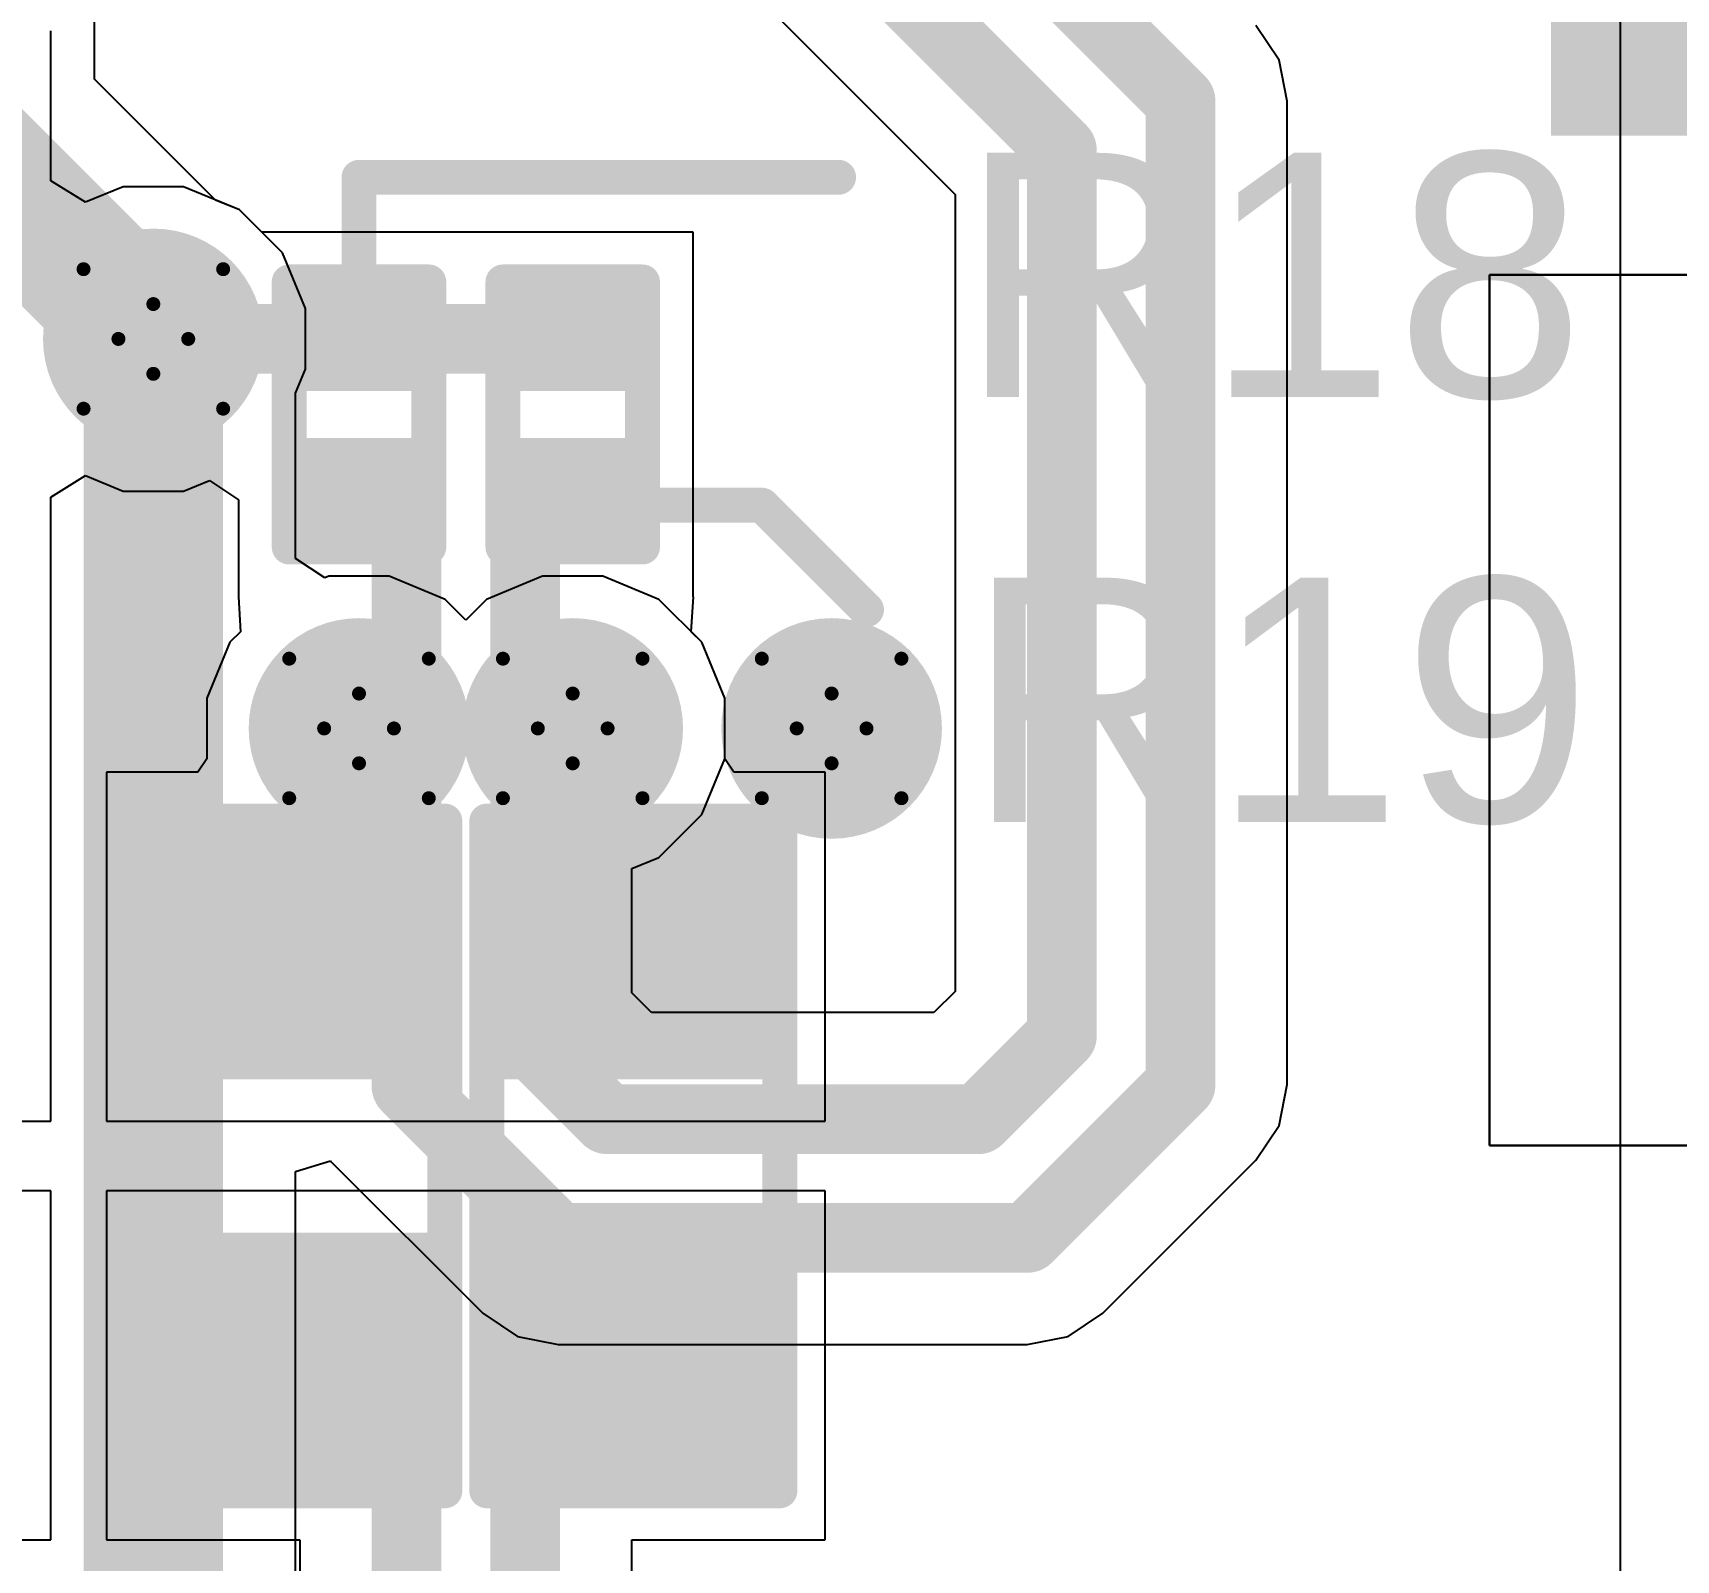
# Model space of a CAD drawing. Header units: inches. Extents: x -0.8 to 12, y -0.1 to 3.7.
# Drawn here: x 0.5145 to 0.75, y 0.8958 to 1.1147 of the extents above; entities that cross this region are included whole.
import ezdxf

# ---------------------------------------------------------------- set-up
doc = ezdxf.new("R2010")
doc.units = ezdxf.units.IN
doc.header["$MEASUREMENT"] = 0
for name, color, linetype in [('Bottom Layer', 5, 'Continuous'), ('Bottom Solder', 6, 'Continuous'), ('Drill Drawing', 1, 'Continuous'), ('Top Layer', 1, 'Continuous'), ('Top Overlay', 2, 'Continuous'), ('Top Paste', 8, 'Continuous'), ('Top Solder', 216, 'Continuous'), ('Via Holes', 16, 'Continuous')]:
    doc.layers.add(name, color=color, linetype=linetype)
doc.styles.add('Arial', font='', dxfattribs={"height": 0.2})
doc.styles.get('Arial').set_extended_font_data('Arial')

# ---------------------------------------------------------------- blocks, each defined once
blk = doc.blocks.new('SOT_23_1')
at = {"layer": 'Top Layer'}
for points in [[(-0.01614, 0.05748), (0.01614, 0.05748), (0.01614, 0.02126), (-0.01614, 0.02126)], [(-0.05354, -0.02126), (-0.02126, -0.02126), (-0.02126, -0.05748), (-0.05354, -0.05748)], [(0.02126, -0.02126), (0.05354, -0.02126), (0.05354, -0.05748), (0.02126, -0.05748)]]:
    blk.add_hatch(color=1, dxfattribs=at).paths.add_polyline_path(points)
at = {"layer": 'Top Paste'}
for points in [[(-0.01614, 0.05748), (0.01614, 0.05748), (0.01614, 0.02126), (-0.01614, 0.02126)], [(-0.05354, -0.02126), (-0.02126, -0.02126), (-0.02126, -0.05748), (-0.05354, -0.05748)], [(0.02126, -0.02126), (0.05354, -0.02126), (0.05354, -0.05748), (0.02126, -0.05748)]]:
    blk.add_hatch(color=8, dxfattribs=at).paths.add_polyline_path(points)
at = {"layer": 'Top Solder'}
for points in [[(-0.02014, 0.06148), (0.02014, 0.06148), (0.02014, 0.01726), (-0.02014, 0.01726)], [(-0.05754, -0.01726), (-0.01726, -0.01726), (-0.01726, -0.06148), (-0.05754, -0.06148)], [(0.01726, -0.01726), (0.05754, -0.01726), (0.05754, -0.06148), (0.01726, -0.06148)]]:
    blk.add_hatch(color=216, dxfattribs=at).paths.add_polyline_path(points)
at = {"layer": 'Top Overlay'}
for points in [[(-0.022, 0.032, 0.005, 0.005, 0), (-0.061, 0.032, 0.005, 0.005, 0)], [(-0.061, 0.032, 0.005, 0.005, 0), (-0.061, -0.023, 0.005, 0.005, 0)], [(0.061, 0.032, 0.005, 0.005, 0), (0.022, 0.032, 0.005, 0.005, 0)], [(0.061, 0.032, 0.005, 0.005, 0), (0.061, -0.023, 0.005, 0.005, 0)], [(0.013, -0.031, 0.005, 0.005, 0), (-0.013, -0.031, 0.005, 0.005, 0)], [(-0.066, -0.041, 0.005, 0.005, 0), (-0.066, -0.051, 0.005, 0.005, 0)], [(-0.061, -0.046, 0.005, 0.005, 0), (-0.066, -0.041, 0.005, 0.005, 0)], [(-0.061, -0.046, 0.005, 0.005, 0), (-0.066, -0.051, 0.005, 0.005, 0)]]:
    blk.add_lwpolyline(points, format="xyseb", dxfattribs=at)
for points in [[(-0.06225, 0.032, 0.0025, 0.0025, 1), (-0.05975, 0.032, 0.0025, 0.0025, 1)], [(-0.06225, 0.032, 0.0025, 0.0025, 1), (-0.05975, 0.032, 0.0025, 0.0025, 1)], [(-0.02325, 0.032, 0.0025, 0.0025, 1), (-0.02075, 0.032, 0.0025, 0.0025, 1)], [(0.02075, 0.032, 0.0025, 0.0025, 1), (0.02325, 0.032, 0.0025, 0.0025, 1)], [(0.05975, 0.032, 0.0025, 0.0025, 1), (0.06225, 0.032, 0.0025, 0.0025, 1)], [(0.05975, 0.032, 0.0025, 0.0025, 1), (0.06225, 0.032, 0.0025, 0.0025, 1)], [(-0.06225, -0.023, 0.0025, 0.0025, 1), (-0.05975, -0.023, 0.0025, 0.0025, 1)], [(0.05975, -0.023, 0.0025, 0.0025, 1), (0.06225, -0.023, 0.0025, 0.0025, 1)], [(-0.01425, -0.031, 0.0025, 0.0025, 1), (-0.01175, -0.031, 0.0025, 0.0025, 1)], [(0.01175, -0.031, 0.0025, 0.0025, 1), (0.01425, -0.031, 0.0025, 0.0025, 1)], [(-0.06725, -0.041, 0.0025, 0.0025, 1), (-0.06475, -0.041, 0.0025, 0.0025, 1)], [(-0.06725, -0.041, 0.0025, 0.0025, 1), (-0.06475, -0.041, 0.0025, 0.0025, 1)], [(-0.06225, -0.046, 0.0025, 0.0025, 1), (-0.05975, -0.046, 0.0025, 0.0025, 1)], [(-0.06225, -0.046, 0.0025, 0.0025, 1), (-0.05975, -0.046, 0.0025, 0.0025, 1)], [(-0.06725, -0.051, 0.0025, 0.0025, 1), (-0.06475, -0.051, 0.0025, 0.0025, 1)], [(-0.06725, -0.051, 0.0025, 0.0025, 1), (-0.06475, -0.051, 0.0025, 0.0025, 1)]]:
    blk.add_lwpolyline(points, format="xyseb", close=True, dxfattribs=at)
blk = doc.blocks.new('RES_0603_33')
at = {"layer": 'Top Layer'}
for points in [[(-0.015, 0.0175), (-0.015, -0.0175), (-0.045, -0.0175), (-0.045, 0.0175)], [(0.045, 0.0175), (0.045, -0.0175), (0.015, -0.0175), (0.015, 0.0175)]]:
    blk.add_hatch(color=1, dxfattribs=at).paths.add_polyline_path(points)
at = {"layer": 'Top Paste'}
for points in [[(-0.015, 0.0175), (-0.015, -0.0175), (-0.045, -0.0175), (-0.045, 0.0175)], [(0.045, 0.0175), (0.045, -0.0175), (0.015, -0.0175), (0.015, 0.0175)]]:
    blk.add_hatch(color=8, dxfattribs=at).paths.add_polyline_path(points)
at = {"layer": 'Top Solder'}
for points in [[(-0.011, 0.0215), (-0.011, -0.0215), (-0.049, -0.0215), (-0.049, 0.0215)], [(0.049, 0.0215), (0.049, -0.0215), (0.011, -0.0215), (0.011, 0.0215)]]:
    blk.add_hatch(color=216, dxfattribs=at).paths.add_polyline_path(points)
at = {"layer": 'Top Overlay'}
for points in [[(0.048, 0.021, 0.005, 0.005, 0), (-0.048, 0.021, 0.005, 0.005, 0)], [(-0.048, -0.021, 0.005, 0.005, 0), (-0.048, 0.021, 0.005, 0.005, 0)], [(0.048, -0.021, 0.005, 0.005, 0), (0.048, 0.021, 0.005, 0.005, 0)], [(0.048, -0.021, 0.005, 0.005, 0), (-0.048, -0.021, 0.005, 0.005, 0)]]:
    blk.add_lwpolyline(points, format="xyseb", dxfattribs=at)
for points in [[(-0.04925, 0.021, 0.0025, 0.0025, 1), (-0.04675, 0.021, 0.0025, 0.0025, 1)], [(-0.04925, 0.021, 0.0025, 0.0025, 1), (-0.04675, 0.021, 0.0025, 0.0025, 1)], [(0.04675, 0.021, 0.0025, 0.0025, 1), (0.04925, 0.021, 0.0025, 0.0025, 1)], [(0.04675, 0.021, 0.0025, 0.0025, 1), (0.04925, 0.021, 0.0025, 0.0025, 1)], [(-0.04925, -0.021, 0.0025, 0.0025, 1), (-0.04675, -0.021, 0.0025, 0.0025, 1)], [(-0.04925, -0.021, 0.0025, 0.0025, 1), (-0.04675, -0.021, 0.0025, 0.0025, 1)], [(0.04675, -0.021, 0.0025, 0.0025, 1), (0.04925, -0.021, 0.0025, 0.0025, 1)], [(0.04675, -0.021, 0.0025, 0.0025, 1), (0.04925, -0.021, 0.0025, 0.0025, 1)]]:
    blk.add_lwpolyline(points, format="xyseb", close=True, dxfattribs=at)
blk = doc.blocks.new('RES_0603_34')
at = {"layer": 'Top Layer'}
for points in [[(-0.015, 0.0175), (-0.015, -0.0175), (-0.045, -0.0175), (-0.045, 0.0175)], [(0.045, 0.0175), (0.045, -0.0175), (0.015, -0.0175), (0.015, 0.0175)]]:
    blk.add_hatch(color=1, dxfattribs=at).paths.add_polyline_path(points)
at = {"layer": 'Top Paste'}
for points in [[(-0.015, 0.0175), (-0.015, -0.0175), (-0.045, -0.0175), (-0.045, 0.0175)], [(0.045, 0.0175), (0.045, -0.0175), (0.015, -0.0175), (0.015, 0.0175)]]:
    blk.add_hatch(color=8, dxfattribs=at).paths.add_polyline_path(points)
at = {"layer": 'Top Solder'}
for points in [[(-0.011, 0.0215), (-0.011, -0.0215), (-0.049, -0.0215), (-0.049, 0.0215)], [(0.049, 0.0215), (0.049, -0.0215), (0.011, -0.0215), (0.011, 0.0215)]]:
    blk.add_hatch(color=216, dxfattribs=at).paths.add_polyline_path(points)
at = {"layer": 'Top Overlay'}
for points in [[(0.048, 0.021, 0.005, 0.005, 0), (-0.048, 0.021, 0.005, 0.005, 0)], [(-0.048, -0.021, 0.005, 0.005, 0), (-0.048, 0.021, 0.005, 0.005, 0)], [(0.048, -0.021, 0.005, 0.005, 0), (0.048, 0.021, 0.005, 0.005, 0)], [(0.048, -0.021, 0.005, 0.005, 0), (-0.048, -0.021, 0.005, 0.005, 0)]]:
    blk.add_lwpolyline(points, format="xyseb", dxfattribs=at)
for points in [[(-0.04925, 0.021, 0.0025, 0.0025, 1), (-0.04675, 0.021, 0.0025, 0.0025, 1)], [(-0.04925, 0.021, 0.0025, 0.0025, 1), (-0.04675, 0.021, 0.0025, 0.0025, 1)], [(0.04675, 0.021, 0.0025, 0.0025, 1), (0.04925, 0.021, 0.0025, 0.0025, 1)], [(0.04675, 0.021, 0.0025, 0.0025, 1), (0.04925, 0.021, 0.0025, 0.0025, 1)], [(-0.04925, -0.021, 0.0025, 0.0025, 1), (-0.04675, -0.021, 0.0025, 0.0025, 1)], [(-0.04925, -0.021, 0.0025, 0.0025, 1), (-0.04675, -0.021, 0.0025, 0.0025, 1)], [(0.04675, -0.021, 0.0025, 0.0025, 1), (0.04925, -0.021, 0.0025, 0.0025, 1)], [(0.04675, -0.021, 0.0025, 0.0025, 1), (0.04925, -0.021, 0.0025, 0.0025, 1)]]:
    blk.add_lwpolyline(points, format="xyseb", close=True, dxfattribs=at)
blk = doc.blocks.new('RES_0201_35')
at = {"layer": 'Top Layer'}
for points in [[(-0.01614, 0.00728), (-0.00551, 0.00728), (-0.00551, -0.00728), (-0.01614, -0.00728)], [(0.00551, 0.00728), (0.01614, 0.00728), (0.01614, -0.00728), (0.00551, -0.00728)]]:
    blk.add_hatch(color=1, dxfattribs=at).paths.add_polyline_path(points)
at = {"layer": 'Top Paste'}
for points in [[(-0.01614, 0.00728), (-0.00551, 0.00728), (-0.00551, -0.00728), (-0.01614, -0.00728)], [(0.00551, 0.00728), (0.01614, 0.00728), (0.01614, -0.00728), (0.00551, -0.00728)]]:
    blk.add_hatch(color=8, dxfattribs=at).paths.add_polyline_path(points)
at = {"layer": 'Top Solder'}
for points in [[(-0.01831, 0.00945), (-0.00335, 0.00945), (-0.00335, -0.00945), (-0.01831, -0.00945)], [(0.00335, 0.00945), (0.01831, 0.00945), (0.01831, -0.00945), (0.00335, -0.00945)]]:
    blk.add_hatch(color=216, dxfattribs=at).paths.add_polyline_path(points)
at = {"layer": 'Top Overlay'}
for points in [[(-0.019, 0.01, 0.005, 0.005, 0), (-0.019, -0.01, 0.005, 0.005, 0)], [(-0.019, 0.01, 0.005, 0.005, 0), (0.019, 0.01, 0.005, 0.005, 0)], [(0.019, 0.01, 0.005, 0.005, 0), (0.019, -0.01, 0.005, 0.005, 0)], [(-0.019, -0.01, 0.005, 0.005, 0), (0.019, -0.01, 0.005, 0.005, 0)]]:
    blk.add_lwpolyline(points, format="xyseb", dxfattribs=at)
for points in [[(-0.02025, 0.01, 0.0025, 0.0025, 1), (-0.01775, 0.01, 0.0025, 0.0025, 1)], [(-0.02025, 0.01, 0.0025, 0.0025, 1), (-0.01775, 0.01, 0.0025, 0.0025, 1)], [(0.01775, 0.01, 0.0025, 0.0025, 1), (0.02025, 0.01, 0.0025, 0.0025, 1)], [(0.01775, 0.01, 0.0025, 0.0025, 1), (0.02025, 0.01, 0.0025, 0.0025, 1)], [(-0.02025, -0.01, 0.0025, 0.0025, 1), (-0.01775, -0.01, 0.0025, 0.0025, 1)], [(-0.02025, -0.01, 0.0025, 0.0025, 1), (-0.01775, -0.01, 0.0025, 0.0025, 1)], [(0.01775, -0.01, 0.0025, 0.0025, 1), (0.02025, -0.01, 0.0025, 0.0025, 1)], [(0.01775, -0.01, 0.0025, 0.0025, 1), (0.02025, -0.01, 0.0025, 0.0025, 1)]]:
    blk.add_lwpolyline(points, format="xyseb", close=True, dxfattribs=at)
blk = doc.blocks.new('RES_0201_36')
at = {"layer": 'Top Layer'}
for points in [[(-0.01614, 0.00728), (-0.00551, 0.00728), (-0.00551, -0.00728), (-0.01614, -0.00728)], [(0.00551, 0.00728), (0.01614, 0.00728), (0.01614, -0.00728), (0.00551, -0.00728)]]:
    blk.add_hatch(color=1, dxfattribs=at).paths.add_polyline_path(points)
at = {"layer": 'Top Paste'}
for points in [[(-0.01614, 0.00728), (-0.00551, 0.00728), (-0.00551, -0.00728), (-0.01614, -0.00728)], [(0.00551, 0.00728), (0.01614, 0.00728), (0.01614, -0.00728), (0.00551, -0.00728)]]:
    blk.add_hatch(color=8, dxfattribs=at).paths.add_polyline_path(points)
at = {"layer": 'Top Solder'}
for points in [[(-0.01831, 0.00945), (-0.00335, 0.00945), (-0.00335, -0.00945), (-0.01831, -0.00945)], [(0.00335, 0.00945), (0.01831, 0.00945), (0.01831, -0.00945), (0.00335, -0.00945)]]:
    blk.add_hatch(color=216, dxfattribs=at).paths.add_polyline_path(points)
at = {"layer": 'Top Overlay'}
for points in [[(-0.019, 0.01, 0.005, 0.005, 0), (-0.019, -0.01, 0.005, 0.005, 0)], [(-0.019, 0.01, 0.005, 0.005, 0), (0.019, 0.01, 0.005, 0.005, 0)], [(0.019, 0.01, 0.005, 0.005, 0), (0.019, -0.01, 0.005, 0.005, 0)], [(-0.019, -0.01, 0.005, 0.005, 0), (0.019, -0.01, 0.005, 0.005, 0)]]:
    blk.add_lwpolyline(points, format="xyseb", dxfattribs=at)
for points in [[(-0.02025, 0.01, 0.0025, 0.0025, 1), (-0.01775, 0.01, 0.0025, 0.0025, 1)], [(-0.02025, 0.01, 0.0025, 0.0025, 1), (-0.01775, 0.01, 0.0025, 0.0025, 1)], [(0.01775, 0.01, 0.0025, 0.0025, 1), (0.02025, 0.01, 0.0025, 0.0025, 1)], [(0.01775, 0.01, 0.0025, 0.0025, 1), (0.02025, 0.01, 0.0025, 0.0025, 1)], [(-0.02025, -0.01, 0.0025, 0.0025, 1), (-0.01775, -0.01, 0.0025, 0.0025, 1)], [(-0.02025, -0.01, 0.0025, 0.0025, 1), (-0.01775, -0.01, 0.0025, 0.0025, 1)], [(0.01775, -0.01, 0.0025, 0.0025, 1), (0.02025, -0.01, 0.0025, 0.0025, 1)], [(0.01775, -0.01, 0.0025, 0.0025, 1), (0.02025, -0.01, 0.0025, 0.0025, 1)]]:
    blk.add_lwpolyline(points, format="xyseb", close=True, dxfattribs=at)

msp = doc.modelspace()

# ---------------------------------------------------------------- hatches: boundary and pattern name
at = {"layer": 'Bottom Layer'}
h = msp.add_hatch(color=5, dxfattribs=at)
edge = h.paths.add_edge_path()
edge.add_arc((0.53181, 1.07083), 0.01181, 0, 360)
h = msp.add_hatch(color=5, dxfattribs=at)
edge = h.paths.add_edge_path()
edge.add_arc((0.56128, 1.015), 0.01181, 0, 360)
h = msp.add_hatch(color=5, dxfattribs=at)
edge = h.paths.add_edge_path()
edge.add_arc((0.5919, 1.015), 0.01181, 0, 360)
h = msp.add_hatch(color=5, dxfattribs=at)
edge = h.paths.add_edge_path()
edge.add_arc((0.629, 1.015), 0.01181, 0, 360)
at = {"layer": 'Bottom Solder'}
h = msp.add_hatch(color=6, dxfattribs=at)
edge = h.paths.add_edge_path()
edge.add_arc((0.53181, 1.07083), 0.01581, 0, 360)
h = msp.add_hatch(color=6, dxfattribs=at)
edge = h.paths.add_edge_path()
edge.add_arc((0.56128, 1.015), 0.01581, 0, 360)
h = msp.add_hatch(color=6, dxfattribs=at)
edge = h.paths.add_edge_path()
edge.add_arc((0.5919, 1.015), 0.01581, 0, 360)
h = msp.add_hatch(color=6, dxfattribs=at)
edge = h.paths.add_edge_path()
edge.add_arc((0.629, 1.015), 0.01581, 0, 360)
at = {"layer": 'Top Layer'}
h = msp.add_hatch(color=1, dxfattribs=at)
edge = h.paths.add_edge_path()
edge.add_arc((0.53181, 1.07083), 0.01181, 0, 360)
h = msp.add_hatch(color=1, dxfattribs=at)
edge = h.paths.add_edge_path()
edge.add_arc((0.56128, 1.015), 0.01181, 0, 360)
h = msp.add_hatch(color=1, dxfattribs=at)
edge = h.paths.add_edge_path()
edge.add_arc((0.5919, 1.015), 0.01181, 0, 360)
h = msp.add_hatch(color=1, dxfattribs=at)
edge = h.paths.add_edge_path()
edge.add_arc((0.629, 1.015), 0.01181, 0, 360)
at = {"layer": 'Top Solder'}
h = msp.add_hatch(color=216, dxfattribs=at)
edge = h.paths.add_edge_path()
edge.add_arc((0.53181, 1.07083), 0.01581, 0, 360)
h = msp.add_hatch(color=216, dxfattribs=at)
edge = h.paths.add_edge_path()
edge.add_arc((0.56128, 1.015), 0.01581, 0, 360)
h = msp.add_hatch(color=216, dxfattribs=at)
edge = h.paths.add_edge_path()
edge.add_arc((0.5919, 1.015), 0.01581, 0, 360)
h = msp.add_hatch(color=216, dxfattribs=at)
edge = h.paths.add_edge_path()
edge.add_arc((0.629, 1.015), 0.01581, 0, 360)
at = {"layer": 'Via Holes'}
h = msp.add_hatch(color=7, dxfattribs=at)
edge = h.paths.add_edge_path()
edge.add_arc((0.53181, 1.07083), 0.00591, 0, 360)
h = msp.add_hatch(color=7, dxfattribs=at)
edge = h.paths.add_edge_path()
edge.add_arc((0.56128, 1.015), 0.00591, 0, 360)
h = msp.add_hatch(color=7, dxfattribs=at)
edge = h.paths.add_edge_path()
edge.add_arc((0.5919, 1.015), 0.00591, 0, 360)
h = msp.add_hatch(color=7, dxfattribs=at)
edge = h.paths.add_edge_path()
edge.add_arc((0.629, 1.015), 0.00591, 0, 360)

# ---------------------------------------------------------------- linework, layer by layer
at = {"layer": 'Bottom Layer'}
for p, q in [((0.52339, 1.10808), (0.52339, 1.2982)), ((0.55531, 1.18295), (0.64671, 1.09155)), ((0.742, 1.14), (0.742, 0.7398)), ((0.742, 1.14), (0.742, 0.7398)), ((0.69313, 1.11078), (0.68981, 1.11574)), ((0.69429, 1.10492), (0.69313, 1.11078)), ((0.54074, 1.09074), (0.52339, 1.10808)), ((0.69429, 0.96394), (0.69429, 1.10492)), ((0.54417, 1.08932), (0.54074, 1.09074)), ((0.64671, 1.09155), (0.64671, 0.97731)), ((0.5503, 1.08318), (0.54417, 1.08932)), ((0.55362, 1.07517), (0.5503, 1.08318)), ((0.55362, 1.06649), (0.55362, 1.07517)), ((0.5522, 1.06306), (0.55362, 1.06649)), ((0.5522, 1.03935), (0.5522, 1.06306)), ((0.55636, 1.03657), (0.5522, 1.03935)), ((0.55694, 1.03681), (0.55636, 1.03657)), ((0.56562, 1.03681), (0.55694, 1.03681)), ((0.57363, 1.03349), (0.56562, 1.03681)), ((0.58756, 1.03681), (0.57955, 1.03349)), ((0.59624, 1.03681), (0.58756, 1.03681)), ((0.60426, 1.03349), (0.59624, 1.03681)), ((0.57659, 1.03053), (0.57363, 1.03349)), ((0.57955, 1.03349), (0.57659, 1.03053)), ((0.61039, 1.02736), (0.60426, 1.03349)), ((0.61371, 1.01934), (0.61039, 1.02736)), ((0.61371, 1.01066), (0.61371, 1.01934)), ((0.61039, 1.00265), (0.61371, 1.01066)), ((0.60426, 0.99651), (0.61039, 1.00265)), ((0.60038, 0.99491), (0.60426, 0.99651)), ((0.60038, 0.97708), (0.60038, 0.99491)), ((0.64671, 0.97731), (0.64367, 0.97427)), ((0.6032, 0.97427), (0.60038, 0.97708)), ((0.64367, 0.97427), (0.6032, 0.97427)), ((0.69313, 0.95809), (0.69429, 0.96394)), ((0.68981, 0.95312), (0.69313, 0.95809)), ((0.5522, 0.95149), (0.5572, 0.953)), ((0.5522, 0.81264), (0.5522, 0.95149)), ((0.5572, 0.953), (0.55728, 0.95289)), ((0.55728, 0.95289), (0.579, 0.93117)), ((0.66786, 0.93117), (0.68981, 0.95312)), ((0.579, 0.93117), (0.58397, 0.92785)), ((0.66289, 0.92785), (0.66786, 0.93117)), ((0.58397, 0.92785), (0.58982, 0.92669)), ((0.65704, 0.92669), (0.66289, 0.92785)), ((0.58982, 0.92669), (0.65704, 0.92669))]:
    msp.add_line(p, q, dxfattribs=at)
for points in [[(0.56612, 1.19376, 0.01, 0.01, 0), (0.662, 1.09788, 0.01, 0.01, 0)], [(0.64192, 1.142, 0.01, 0.01, 0), (0.66783, 1.11609, 0.01, 0.01, 0)], [(0.66783, 1.11609, 0.01, 0.01, 0), (0.679, 1.10492, 0.01, 0.01, 0)], [(0.503, 1.09964, 0.02, 0.02, 0), (0.53181, 1.07083, 0.02, 0.02, 0)], [(0.679, 0.96394, 0.01, 0.01, 0), (0.679, 1.10492, 0.01, 0.01, 0)], [(0.662, 0.97098, 0.01, 0.01, 0), (0.662, 1.09788, 0.01, 0.01, 0)], [(0.53181, 0.80419, 0.02, 0.02, 0), (0.53181, 1.07083, 0.02, 0.02, 0)], [(0.56128, 1.01131, 0.01, 0.01, 0), (0.56128, 1.015, 0.01, 0.01, 0)], [(0.5919, 1.01131, 0.01, 0.01, 0), (0.5919, 1.015, 0.01, 0.01, 0)], [(0.56128, 1.01131, 0.01, 0.01, 0), (0.56809, 1.0045, 0.01, 0.01, 0)], [(0.58509, 1.0045, 0.01, 0.01, 0), (0.5919, 1.01131, 0.01, 0.01, 0)], [(0.56809, 0.96371, 0.01, 0.01, 0), (0.56809, 1.0045, 0.01, 0.01, 0)], [(0.58509, 0.97075, 0.01, 0.01, 0), (0.58509, 1.0045, 0.01, 0.01, 0)], [(0.58509, 0.97075, 0.01, 0.01, 0), (0.59686, 0.95898, 0.01, 0.01, 0)], [(0.65, 0.95898, 0.01, 0.01, 0), (0.662, 0.97098, 0.01, 0.01, 0)], [(0.56809, 0.96371, 0.01, 0.01, 0), (0.58982, 0.94198, 0.01, 0.01, 0)], [(0.65704, 0.94198, 0.01, 0.01, 0), (0.679, 0.96394, 0.01, 0.01, 0)], [(0.59686, 0.95898, 0.01, 0.01, 0), (0.65, 0.95898, 0.01, 0.01, 0)], [(0.58982, 0.94198, 0.01, 0.01, 0), (0.65704, 0.94198, 0.01, 0.01, 0)]]:
    msp.add_lwpolyline(points, format="xyseb", dxfattribs=at)
for points in [[(0.66533, 1.11609, 0.005, 0.005, 1), (0.67033, 1.11609, 0.005, 0.005, 1)], [(0.66533, 1.11609, 0.005, 0.005, 1), (0.67033, 1.11609, 0.005, 0.005, 1)], [(0.6765, 1.10492, 0.005, 0.005, 1), (0.6815, 1.10492, 0.005, 0.005, 1)], [(0.6765, 1.10492, 0.005, 0.005, 1), (0.6815, 1.10492, 0.005, 0.005, 1)], [(0.6595, 1.09788, 0.005, 0.005, 1), (0.6645, 1.09788, 0.005, 0.005, 1)], [(0.6595, 1.09788, 0.005, 0.005, 1), (0.6645, 1.09788, 0.005, 0.005, 1)], [(0.52681, 1.07083, 0.01, 0.01, 1), (0.53681, 1.07083, 0.01, 0.01, 1)], [(0.52681, 1.07083, 0.01, 0.01, 1), (0.53681, 1.07083, 0.01, 0.01, 1)], [(0.55878, 1.015, 0.005, 0.005, 1), (0.56378, 1.015, 0.005, 0.005, 1)], [(0.5894, 1.015, 0.005, 0.005, 1), (0.5944, 1.015, 0.005, 0.005, 1)], [(0.55878, 1.01131, 0.005, 0.005, 1), (0.56378, 1.01131, 0.005, 0.005, 1)], [(0.55878, 1.01131, 0.005, 0.005, 1), (0.56378, 1.01131, 0.005, 0.005, 1)], [(0.5894, 1.01131, 0.005, 0.005, 1), (0.5944, 1.01131, 0.005, 0.005, 1)], [(0.5894, 1.01131, 0.005, 0.005, 1), (0.5944, 1.01131, 0.005, 0.005, 1)], [(0.56559, 1.0045, 0.005, 0.005, 1), (0.57059, 1.0045, 0.005, 0.005, 1)], [(0.56559, 1.0045, 0.005, 0.005, 1), (0.57059, 1.0045, 0.005, 0.005, 1)], [(0.58259, 1.0045, 0.005, 0.005, 1), (0.58759, 1.0045, 0.005, 0.005, 1)], [(0.58259, 1.0045, 0.005, 0.005, 1), (0.58759, 1.0045, 0.005, 0.005, 1)], [(0.58259, 0.97075, 0.005, 0.005, 1), (0.58759, 0.97075, 0.005, 0.005, 1)], [(0.58259, 0.97075, 0.005, 0.005, 1), (0.58759, 0.97075, 0.005, 0.005, 1)], [(0.6595, 0.97098, 0.005, 0.005, 1), (0.6645, 0.97098, 0.005, 0.005, 1)], [(0.6595, 0.97098, 0.005, 0.005, 1), (0.6645, 0.97098, 0.005, 0.005, 1)], [(0.56559, 0.96371, 0.005, 0.005, 1), (0.57059, 0.96371, 0.005, 0.005, 1)], [(0.56559, 0.96371, 0.005, 0.005, 1), (0.57059, 0.96371, 0.005, 0.005, 1)], [(0.6765, 0.96394, 0.005, 0.005, 1), (0.6815, 0.96394, 0.005, 0.005, 1)], [(0.6765, 0.96394, 0.005, 0.005, 1), (0.6815, 0.96394, 0.005, 0.005, 1)], [(0.59436, 0.95898, 0.005, 0.005, 1), (0.59936, 0.95898, 0.005, 0.005, 1)], [(0.59436, 0.95898, 0.005, 0.005, 1), (0.59936, 0.95898, 0.005, 0.005, 1)], [(0.6475, 0.95898, 0.005, 0.005, 1), (0.6525, 0.95898, 0.005, 0.005, 1)], [(0.6475, 0.95898, 0.005, 0.005, 1), (0.6525, 0.95898, 0.005, 0.005, 1)], [(0.58732, 0.94198, 0.005, 0.005, 1), (0.59232, 0.94198, 0.005, 0.005, 1)], [(0.58732, 0.94198, 0.005, 0.005, 1), (0.59232, 0.94198, 0.005, 0.005, 1)], [(0.65454, 0.94198, 0.005, 0.005, 1), (0.65954, 0.94198, 0.005, 0.005, 1)], [(0.65454, 0.94198, 0.005, 0.005, 1), (0.65954, 0.94198, 0.005, 0.005, 1)]]:
    msp.add_lwpolyline(points, format="xyseb", close=True, dxfattribs=at)
at = {"layer": 'Drill Drawing'}
for points in [[(0.52181, 1.08083, 0.002, 0.002, 0), (0.53181, 1.07583, 0.002, 0.002, 0)], [(0.52181, 1.08083, 0.002, 0.002, 0), (0.52681, 1.07083, 0.002, 0.002, 0)], [(0.53181, 1.07583, 0.002, 0.002, 0), (0.54181, 1.08083, 0.002, 0.002, 0)], [(0.53681, 1.07083, 0.002, 0.002, 0), (0.54181, 1.08083, 0.002, 0.002, 0)], [(0.52181, 1.06083, 0.002, 0.002, 0), (0.52681, 1.07083, 0.002, 0.002, 0)], [(0.53681, 1.07083, 0.002, 0.002, 0), (0.54181, 1.06083, 0.002, 0.002, 0)], [(0.52181, 1.06083, 0.002, 0.002, 0), (0.53181, 1.06583, 0.002, 0.002, 0)], [(0.53181, 1.06583, 0.002, 0.002, 0), (0.54181, 1.06083, 0.002, 0.002, 0)], [(0.55128, 1.025, 0.002, 0.002, 0), (0.56128, 1.02, 0.002, 0.002, 0)], [(0.55128, 1.025, 0.002, 0.002, 0), (0.55628, 1.015, 0.002, 0.002, 0)], [(0.56128, 1.02, 0.002, 0.002, 0), (0.57128, 1.025, 0.002, 0.002, 0)], [(0.56628, 1.015, 0.002, 0.002, 0), (0.57128, 1.025, 0.002, 0.002, 0)], [(0.5819, 1.025, 0.002, 0.002, 0), (0.5919, 1.02, 0.002, 0.002, 0)], [(0.5819, 1.025, 0.002, 0.002, 0), (0.5869, 1.015, 0.002, 0.002, 0)], [(0.5919, 1.02, 0.002, 0.002, 0), (0.6019, 1.025, 0.002, 0.002, 0)], [(0.5969, 1.015, 0.002, 0.002, 0), (0.6019, 1.025, 0.002, 0.002, 0)], [(0.619, 1.025, 0.002, 0.002, 0), (0.629, 1.02, 0.002, 0.002, 0)], [(0.619, 1.025, 0.002, 0.002, 0), (0.624, 1.015, 0.002, 0.002, 0)], [(0.629, 1.02, 0.002, 0.002, 0), (0.639, 1.025, 0.002, 0.002, 0)], [(0.634, 1.015, 0.002, 0.002, 0), (0.639, 1.025, 0.002, 0.002, 0)], [(0.55128, 1.005, 0.002, 0.002, 0), (0.55628, 1.015, 0.002, 0.002, 0)], [(0.56628, 1.015, 0.002, 0.002, 0), (0.57128, 1.005, 0.002, 0.002, 0)], [(0.5819, 1.005, 0.002, 0.002, 0), (0.5869, 1.015, 0.002, 0.002, 0)], [(0.5969, 1.015, 0.002, 0.002, 0), (0.6019, 1.005, 0.002, 0.002, 0)], [(0.619, 1.005, 0.002, 0.002, 0), (0.624, 1.015, 0.002, 0.002, 0)], [(0.634, 1.015, 0.002, 0.002, 0), (0.639, 1.005, 0.002, 0.002, 0)], [(0.55128, 1.005, 0.002, 0.002, 0), (0.56128, 1.01, 0.002, 0.002, 0)], [(0.56128, 1.01, 0.002, 0.002, 0), (0.57128, 1.005, 0.002, 0.002, 0)], [(0.5819, 1.005, 0.002, 0.002, 0), (0.5919, 1.01, 0.002, 0.002, 0)], [(0.5919, 1.01, 0.002, 0.002, 0), (0.6019, 1.005, 0.002, 0.002, 0)], [(0.619, 1.005, 0.002, 0.002, 0), (0.629, 1.01, 0.002, 0.002, 0)], [(0.629, 1.01, 0.002, 0.002, 0), (0.639, 1.005, 0.002, 0.002, 0)]]:
    msp.add_lwpolyline(points, format="xyseb", dxfattribs=at)
for points in [[(0.52131, 1.08083, 0.001, 0.001, 1), (0.52231, 1.08083, 0.001, 0.001, 1)], [(0.52131, 1.08083, 0.001, 0.001, 1), (0.52231, 1.08083, 0.001, 0.001, 1)], [(0.54131, 1.08083, 0.001, 0.001, 1), (0.54231, 1.08083, 0.001, 0.001, 1)], [(0.54131, 1.08083, 0.001, 0.001, 1), (0.54231, 1.08083, 0.001, 0.001, 1)], [(0.53131, 1.07583, 0.001, 0.001, 1), (0.53231, 1.07583, 0.001, 0.001, 1)], [(0.53131, 1.07583, 0.001, 0.001, 1), (0.53231, 1.07583, 0.001, 0.001, 1)], [(0.52631, 1.07083, 0.001, 0.001, 1), (0.52731, 1.07083, 0.001, 0.001, 1)], [(0.52631, 1.07083, 0.001, 0.001, 1), (0.52731, 1.07083, 0.001, 0.001, 1)], [(0.53631, 1.07083, 0.001, 0.001, 1), (0.53731, 1.07083, 0.001, 0.001, 1)], [(0.53631, 1.07083, 0.001, 0.001, 1), (0.53731, 1.07083, 0.001, 0.001, 1)], [(0.53131, 1.06583, 0.001, 0.001, 1), (0.53231, 1.06583, 0.001, 0.001, 1)], [(0.53131, 1.06583, 0.001, 0.001, 1), (0.53231, 1.06583, 0.001, 0.001, 1)], [(0.52131, 1.06083, 0.001, 0.001, 1), (0.52231, 1.06083, 0.001, 0.001, 1)], [(0.52131, 1.06083, 0.001, 0.001, 1), (0.52231, 1.06083, 0.001, 0.001, 1)], [(0.54131, 1.06083, 0.001, 0.001, 1), (0.54231, 1.06083, 0.001, 0.001, 1)], [(0.54131, 1.06083, 0.001, 0.001, 1), (0.54231, 1.06083, 0.001, 0.001, 1)], [(0.55078, 1.025, 0.001, 0.001, 1), (0.55178, 1.025, 0.001, 0.001, 1)], [(0.55078, 1.025, 0.001, 0.001, 1), (0.55178, 1.025, 0.001, 0.001, 1)], [(0.57078, 1.025, 0.001, 0.001, 1), (0.57178, 1.025, 0.001, 0.001, 1)], [(0.57078, 1.025, 0.001, 0.001, 1), (0.57178, 1.025, 0.001, 0.001, 1)], [(0.5814, 1.025, 0.001, 0.001, 1), (0.5824, 1.025, 0.001, 0.001, 1)], [(0.5814, 1.025, 0.001, 0.001, 1), (0.5824, 1.025, 0.001, 0.001, 1)], [(0.6014, 1.025, 0.001, 0.001, 1), (0.6024, 1.025, 0.001, 0.001, 1)], [(0.6014, 1.025, 0.001, 0.001, 1), (0.6024, 1.025, 0.001, 0.001, 1)], [(0.6185, 1.025, 0.001, 0.001, 1), (0.6195, 1.025, 0.001, 0.001, 1)], [(0.6185, 1.025, 0.001, 0.001, 1), (0.6195, 1.025, 0.001, 0.001, 1)], [(0.6385, 1.025, 0.001, 0.001, 1), (0.6395, 1.025, 0.001, 0.001, 1)], [(0.6385, 1.025, 0.001, 0.001, 1), (0.6395, 1.025, 0.001, 0.001, 1)], [(0.56078, 1.02, 0.001, 0.001, 1), (0.56178, 1.02, 0.001, 0.001, 1)], [(0.56078, 1.02, 0.001, 0.001, 1), (0.56178, 1.02, 0.001, 0.001, 1)], [(0.5914, 1.02, 0.001, 0.001, 1), (0.5924, 1.02, 0.001, 0.001, 1)], [(0.5914, 1.02, 0.001, 0.001, 1), (0.5924, 1.02, 0.001, 0.001, 1)], [(0.6285, 1.02, 0.001, 0.001, 1), (0.6295, 1.02, 0.001, 0.001, 1)], [(0.6285, 1.02, 0.001, 0.001, 1), (0.6295, 1.02, 0.001, 0.001, 1)], [(0.55578, 1.015, 0.001, 0.001, 1), (0.55678, 1.015, 0.001, 0.001, 1)], [(0.55578, 1.015, 0.001, 0.001, 1), (0.55678, 1.015, 0.001, 0.001, 1)], [(0.56578, 1.015, 0.001, 0.001, 1), (0.56678, 1.015, 0.001, 0.001, 1)], [(0.56578, 1.015, 0.001, 0.001, 1), (0.56678, 1.015, 0.001, 0.001, 1)], [(0.5864, 1.015, 0.001, 0.001, 1), (0.5874, 1.015, 0.001, 0.001, 1)], [(0.5864, 1.015, 0.001, 0.001, 1), (0.5874, 1.015, 0.001, 0.001, 1)], [(0.5964, 1.015, 0.001, 0.001, 1), (0.5974, 1.015, 0.001, 0.001, 1)], [(0.5964, 1.015, 0.001, 0.001, 1), (0.5974, 1.015, 0.001, 0.001, 1)], [(0.6235, 1.015, 0.001, 0.001, 1), (0.6245, 1.015, 0.001, 0.001, 1)], [(0.6235, 1.015, 0.001, 0.001, 1), (0.6245, 1.015, 0.001, 0.001, 1)], [(0.6335, 1.015, 0.001, 0.001, 1), (0.6345, 1.015, 0.001, 0.001, 1)], [(0.6335, 1.015, 0.001, 0.001, 1), (0.6345, 1.015, 0.001, 0.001, 1)], [(0.56078, 1.01, 0.001, 0.001, 1), (0.56178, 1.01, 0.001, 0.001, 1)], [(0.56078, 1.01, 0.001, 0.001, 1), (0.56178, 1.01, 0.001, 0.001, 1)], [(0.5914, 1.01, 0.001, 0.001, 1), (0.5924, 1.01, 0.001, 0.001, 1)], [(0.5914, 1.01, 0.001, 0.001, 1), (0.5924, 1.01, 0.001, 0.001, 1)], [(0.6285, 1.01, 0.001, 0.001, 1), (0.6295, 1.01, 0.001, 0.001, 1)], [(0.6285, 1.01, 0.001, 0.001, 1), (0.6295, 1.01, 0.001, 0.001, 1)], [(0.55078, 1.005, 0.001, 0.001, 1), (0.55178, 1.005, 0.001, 0.001, 1)], [(0.55078, 1.005, 0.001, 0.001, 1), (0.55178, 1.005, 0.001, 0.001, 1)], [(0.57078, 1.005, 0.001, 0.001, 1), (0.57178, 1.005, 0.001, 0.001, 1)], [(0.57078, 1.005, 0.001, 0.001, 1), (0.57178, 1.005, 0.001, 0.001, 1)], [(0.5814, 1.005, 0.001, 0.001, 1), (0.5824, 1.005, 0.001, 0.001, 1)], [(0.5814, 1.005, 0.001, 0.001, 1), (0.5824, 1.005, 0.001, 0.001, 1)], [(0.6014, 1.005, 0.001, 0.001, 1), (0.6024, 1.005, 0.001, 0.001, 1)], [(0.6014, 1.005, 0.001, 0.001, 1), (0.6024, 1.005, 0.001, 0.001, 1)], [(0.6185, 1.005, 0.001, 0.001, 1), (0.6195, 1.005, 0.001, 0.001, 1)], [(0.6185, 1.005, 0.001, 0.001, 1), (0.6195, 1.005, 0.001, 0.001, 1)], [(0.6385, 1.005, 0.001, 0.001, 1), (0.6395, 1.005, 0.001, 0.001, 1)], [(0.6385, 1.005, 0.001, 0.001, 1), (0.6395, 1.005, 0.001, 0.001, 1)]]:
    msp.add_lwpolyline(points, format="xyseb", close=True, dxfattribs=at)
at = {"layer": 'Top Layer'}
for p, q in [((0.5171, 1.09349), (0.5171, 1.115)), ((0.5221, 1.09041), (0.5171, 1.09349)), ((0.52747, 1.09264), (0.5221, 1.09041)), ((0.53615, 1.09264), (0.52747, 1.09264)), ((0.54417, 1.08932), (0.53615, 1.09264)), ((0.54734, 1.08614), (0.54417, 1.08932)), ((0.60918, 1.08614), (0.54734, 1.08614)), ((0.60918, 1.05551), (0.60918, 1.08614)), ((0.72328, 1.08), (0.80161, 1.08)), ((0.72328, 0.95521), (0.72328, 1.08)), ((0.80161, 1.08), (0.72328, 1.08)), ((0.72328, 1.08), (0.72328, 0.95521)), ((0.60918, 1.03386), (0.60918, 1.05551)), ((0.5171, 1.04816), (0.5221, 1.05124)), ((0.5221, 1.05124), (0.52747, 1.04902)), ((0.53615, 1.04902), (0.53984, 1.05054)), ((0.53984, 1.05054), (0.544, 1.04777)), ((0.5171, 1.005), (0.5171, 1.04816)), ((0.52747, 1.04902), (0.53615, 1.04902)), ((0.544, 1.04777), (0.544, 1.03386)), ((0.544, 1.03386), (0.544, 1.03386)), ((0.544, 1.03386), (0.544, 1.03386)), ((0.544, 1.03386), (0.54429, 1.02886)), ((0.60889, 1.02886), (0.60919, 1.03386)), ((0.60919, 1.03386), (0.60918, 1.03386)), ((0.60919, 1.03386), (0.60919, 1.03386)), ((0.54279, 1.02736), (0.53947, 1.01934)), ((0.54429, 1.02886), (0.54279, 1.02736)), ((0.61039, 1.02736), (0.60889, 1.02886)), ((0.61371, 1.01934), (0.61039, 1.02736)), ((0.53947, 1.01934), (0.53947, 1.01066)), ((0.61371, 1.01066), (0.61371, 1.01934)), ((0.53947, 1.01066), (0.53817, 1.00872)), ((0.61501, 1.00872), (0.61371, 1.01066)), ((0.53817, 1.00872), (0.52509, 1.00872)), ((0.52509, 1.00872), (0.52509, 0.95872)), ((0.62809, 1.00872), (0.61501, 1.00872)), ((0.62809, 0.95872), (0.62809, 1.00872)), ((0.5171, 0.95872), (0.5171, 1.005)), ((0.48276, 0.95872), (0.5171, 0.95872)), ((0.52509, 0.95872), (0.62809, 0.95872)), ((0.93819, 0.95521), (0.72328, 0.95521)), ((0.72328, 0.95521), (0.93819, 0.95521)), ((0.5171, 0.94872), (0.48623, 0.94872)), ((0.5171, 0.89872), (0.5171, 0.94872)), ((0.62809, 0.94872), (0.52509, 0.94872)), ((0.52509, 0.94872), (0.52509, 0.89872)), ((0.62809, 0.89872), (0.62809, 0.94872)), ((0.46482, 0.89872), (0.5171, 0.89872)), ((0.52509, 0.89872), (0.5528, 0.89872)), ((0.5528, 0.89872), (0.5528, 0.85334)), ((0.60038, 0.83996), (0.60038, 0.89872)), ((0.60038, 0.89872), (0.62809, 0.89872))]:
    msp.add_line(p, q, dxfattribs=at)
for points in [[(0.53181, 1.07083, 0.01, 0.01, 0), (0.56128, 1.07083, 0.01, 0.01, 0)], [(0.56128, 1.07083, 0.01, 0.01, 0), (0.5919, 1.07083, 0.01, 0.01, 0)], [(0.56128, 1.04917, 0.01, 0.01, 0), (0.56325, 1.04917, 0.01, 0.01, 0)], [(0.56325, 1.04917, 0.01, 0.01, 0), (0.56809, 1.04433, 0.01, 0.01, 0)], [(0.58509, 1.04433, 0.01, 0.01, 0), (0.58993, 1.04917, 0.01, 0.01, 0)], [(0.58993, 1.04917, 0.01, 0.01, 0), (0.5919, 1.04917, 0.01, 0.01, 0)], [(0.56809, 1.0255, 0.01, 0.01, 0), (0.56809, 1.04433, 0.01, 0.01, 0)], [(0.58509, 1.0255, 0.01, 0.01, 0), (0.58509, 1.04433, 0.01, 0.01, 0)], [(0.56128, 0.9924, 0.01, 0.01, 0), (0.56128, 1.015, 0.01, 0.01, 0)], [(0.5919, 0.9924, 0.01, 0.01, 0), (0.5919, 1.015, 0.01, 0.01, 0)], [(0.55259, 0.98372, 0.01, 0.01, 0), (0.56128, 0.9924, 0.01, 0.01, 0)], [(0.5919, 0.9924, 0.01, 0.01, 0), (0.60059, 0.98372, 0.01, 0.01, 0)], [(0.55259, 0.92372, 0.01, 0.01, 0), (0.55509, 0.92372, 0.01, 0.01, 0)], [(0.55509, 0.92372, 0.01, 0.01, 0), (0.56809, 0.91072, 0.01, 0.01, 0)], [(0.58509, 0.91072, 0.01, 0.01, 0), (0.59809, 0.92372, 0.01, 0.01, 0)], [(0.59809, 0.92372, 0.01, 0.01, 0), (0.60059, 0.92372, 0.01, 0.01, 0)], [(0.56809, 0.84701, 0.01, 0.01, 0), (0.56809, 0.91072, 0.01, 0.01, 0)], [(0.58509, 0.83996, 0.01, 0.01, 0), (0.58509, 0.91072, 0.01, 0.01, 0)]]:
    msp.add_lwpolyline(points, format="xyseb", dxfattribs=at)
for points in [[(0.52931, 1.07083, 0.005, 0.005, 1), (0.53431, 1.07083, 0.005, 0.005, 1)], [(0.55878, 1.07083, 0.005, 0.005, 1), (0.56378, 1.07083, 0.005, 0.005, 1)], [(0.55878, 1.07083, 0.005, 0.005, 1), (0.56378, 1.07083, 0.005, 0.005, 1)], [(0.5894, 1.07083, 0.005, 0.005, 1), (0.5944, 1.07083, 0.005, 0.005, 1)], [(0.55878, 1.04917, 0.005, 0.005, 1), (0.56378, 1.04917, 0.005, 0.005, 1)], [(0.56075, 1.04917, 0.005, 0.005, 1), (0.56575, 1.04917, 0.005, 0.005, 1)], [(0.56075, 1.04917, 0.005, 0.005, 1), (0.56575, 1.04917, 0.005, 0.005, 1)], [(0.58743, 1.04917, 0.005, 0.005, 1), (0.59243, 1.04917, 0.005, 0.005, 1)], [(0.58743, 1.04917, 0.005, 0.005, 1), (0.59243, 1.04917, 0.005, 0.005, 1)], [(0.5894, 1.04917, 0.005, 0.005, 1), (0.5944, 1.04917, 0.005, 0.005, 1)], [(0.56559, 1.04433, 0.005, 0.005, 1), (0.57059, 1.04433, 0.005, 0.005, 1)], [(0.56559, 1.04433, 0.005, 0.005, 1), (0.57059, 1.04433, 0.005, 0.005, 1)], [(0.58259, 1.04433, 0.005, 0.005, 1), (0.58759, 1.04433, 0.005, 0.005, 1)], [(0.58259, 1.04433, 0.005, 0.005, 1), (0.58759, 1.04433, 0.005, 0.005, 1)], [(0.56559, 1.0255, 0.005, 0.005, 1), (0.57059, 1.0255, 0.005, 0.005, 1)], [(0.58259, 1.0255, 0.005, 0.005, 1), (0.58759, 1.0255, 0.005, 0.005, 1)], [(0.55878, 1.015, 0.005, 0.005, 1), (0.56378, 1.015, 0.005, 0.005, 1)], [(0.5894, 1.015, 0.005, 0.005, 1), (0.5944, 1.015, 0.005, 0.005, 1)], [(0.55878, 0.9924, 0.005, 0.005, 1), (0.56378, 0.9924, 0.005, 0.005, 1)], [(0.55878, 0.9924, 0.005, 0.005, 1), (0.56378, 0.9924, 0.005, 0.005, 1)], [(0.5894, 0.9924, 0.005, 0.005, 1), (0.5944, 0.9924, 0.005, 0.005, 1)], [(0.5894, 0.9924, 0.005, 0.005, 1), (0.5944, 0.9924, 0.005, 0.005, 1)], [(0.55009, 0.98372, 0.005, 0.005, 1), (0.55509, 0.98372, 0.005, 0.005, 1)], [(0.59809, 0.98372, 0.005, 0.005, 1), (0.60309, 0.98372, 0.005, 0.005, 1)], [(0.55009, 0.92372, 0.005, 0.005, 1), (0.55509, 0.92372, 0.005, 0.005, 1)], [(0.55259, 0.92372, 0.005, 0.005, 1), (0.55759, 0.92372, 0.005, 0.005, 1)], [(0.55259, 0.92372, 0.005, 0.005, 1), (0.55759, 0.92372, 0.005, 0.005, 1)], [(0.59559, 0.92372, 0.005, 0.005, 1), (0.60059, 0.92372, 0.005, 0.005, 1)], [(0.59559, 0.92372, 0.005, 0.005, 1), (0.60059, 0.92372, 0.005, 0.005, 1)], [(0.59809, 0.92372, 0.005, 0.005, 1), (0.60309, 0.92372, 0.005, 0.005, 1)], [(0.56559, 0.91072, 0.005, 0.005, 1), (0.57059, 0.91072, 0.005, 0.005, 1)], [(0.56559, 0.91072, 0.005, 0.005, 1), (0.57059, 0.91072, 0.005, 0.005, 1)], [(0.58259, 0.91072, 0.005, 0.005, 1), (0.58759, 0.91072, 0.005, 0.005, 1)], [(0.58259, 0.91072, 0.005, 0.005, 1), (0.58759, 0.91072, 0.005, 0.005, 1)]]:
    msp.add_lwpolyline(points, format="xyseb", close=True, dxfattribs=at)
at = {"layer": 'Top Overlay'}
for points in [[(0.56128, 1.094, 0.005, 0.005, 0), (0.63, 1.094, 0.005, 0.005, 0)], [(0.56128, 1.079, 0.005, 0.005, 0), (0.56128, 1.094, 0.005, 0.005, 0)], [(0.6019, 1.047, 0.005, 0.005, 0), (0.619, 1.047, 0.005, 0.005, 0)], [(0.619, 1.047, 0.005, 0.005, 0), (0.61902, 1.047, 0.005, 0.005, 0)], [(0.61902, 1.047, 0.005, 0.005, 0), (0.634, 1.03202, 0.005, 0.005, 0)]]:
    msp.add_lwpolyline(points, format="xyseb", dxfattribs=at)
for points in [[(0.56003, 1.094, 0.0025, 0.0025, 1), (0.56253, 1.094, 0.0025, 0.0025, 1)], [(0.56003, 1.094, 0.0025, 0.0025, 1), (0.56253, 1.094, 0.0025, 0.0025, 1)], [(0.62875, 1.094, 0.0025, 0.0025, 1), (0.63125, 1.094, 0.0025, 0.0025, 1)], [(0.56003, 1.079, 0.0025, 0.0025, 1), (0.56253, 1.079, 0.0025, 0.0025, 1)], [(0.60065, 1.047, 0.0025, 0.0025, 1), (0.60315, 1.047, 0.0025, 0.0025, 1)], [(0.61775, 1.047, 0.0025, 0.0025, 1), (0.62025, 1.047, 0.0025, 0.0025, 1)], [(0.61775, 1.047, 0.0025, 0.0025, 1), (0.62025, 1.047, 0.0025, 0.0025, 1)], [(0.61777, 1.047, 0.0025, 0.0025, 1), (0.62027, 1.047, 0.0025, 0.0025, 1)], [(0.61777, 1.047, 0.0025, 0.0025, 1), (0.62027, 1.047, 0.0025, 0.0025, 1)], [(0.63275, 1.03202, 0.0025, 0.0025, 1), (0.63525, 1.03202, 0.0025, 0.0025, 1)]]:
    msp.add_lwpolyline(points, format="xyseb", close=True, dxfattribs=at)

# ---------------------------------------------------------------- block references
for name, p, rotation in [('SOT_23_1', (0.75224, 1.16146), 180), ('RES_0201_36', (0.56128, 1.06), 90), ('RES_0201_35', (0.5919, 1.06), 90), ('RES_0603_34', (0.55259, 0.95372), 270), ('RES_0603_33', (0.60059, 0.95372), 270)]:
    msp.add_blockref(name, p, dxfattribs=dict(rotation=rotation))

# ---------------------------------------------------------------- texts
at = {"layer": 'Top Overlay', "style": 'Arial'}
for s, p in [('R18', (0.64726, 1.06251)), ('R19', (0.64826, 1.00161))]:
    msp.add_text(s, height=0.035, dxfattribs=at).set_placement(p)

doc.saveas('drawing.dxf')
